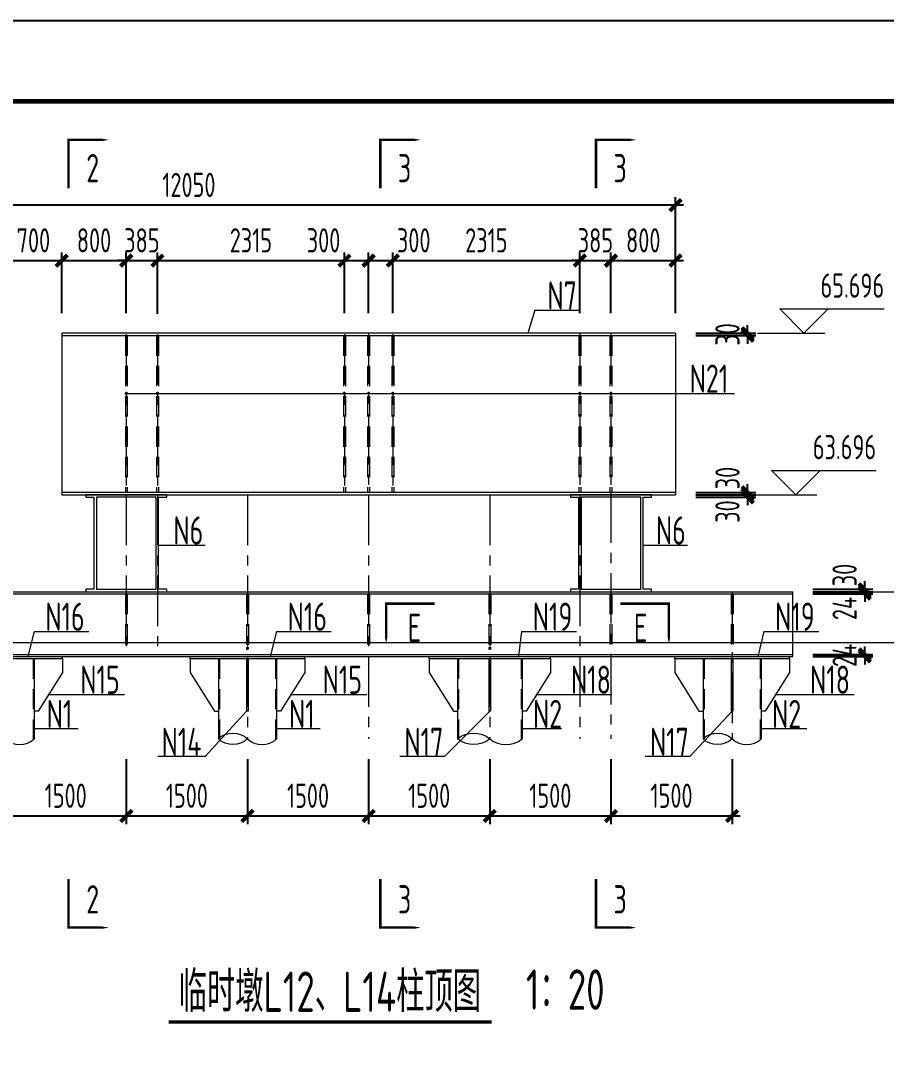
# Model space of a CAD drawing. Extents: x -2876908 to 633791, y -1383861 to 872234.
# Drawn here: x -253958 to -200360, y -1271095 to -1207416 of the extents above; entities that cross this region are included whole.
import ezdxf
from ezdxf.enums import TextEntityAlignment as Align

# ---------------------------------------------------------------- set-up
doc = ezdxf.new("R2010")
doc.units = 0
doc.header["$LTSCALE"] = 5
doc.header["$MEASUREMENT"] = 0
doc.linetypes.add('CENTER', pattern=[2, 1.25, -0.25, 0.25, -0.25])
doc.linetypes.add('DASHED', pattern=[0.75, 0.5, -0.25])
doc.layers.get('0').update_dxf_attribs({"linetype": 'CONTINUOUS', "lineweight": 25})
doc.layers.get('DEFPOINTS').update_dxf_attribs({"color": 35, "linetype": 'CONTINUOUS', "lineweight": 13})
for name, color, linetype, lineweight in [('1粗实线', 1, 'CONTINUOUS', 30), ('3中心线', 6, 'CENTER', 18), ('4虚线', 2, 'DASHED', 18), ('5标注', 3, 'CONTINUOUS', 15), ('6文本', 7, 'CONTINUOUS', 15), ('8轮廓线', 4, 'CONTINUOUS', 15), ('DIM', 3, 'CONTINUOUS', 0), ('HFZT', 5, 'CONTINUOUS', 15), ('REIND', 1, 'CONTINUOUS', 0), ('THIN', 7, 'CONTINUOUS', 0)]:
    doc.layers.add(name, color=color, linetype=linetype, lineweight=lineweight)
doc.layers.add('M_Dim', color=3, linetype='CONTINUOUS')
doc.styles.add('TSSD_Dimension', font='tssdeng.shx', dxfattribs={"width": 0.7, "bigfont": 'hztxt.shx'})
doc.styles.add('TSSD_NORM', font='tssdeng.shx', dxfattribs={"width": 0.7, "bigfont": 'hztxt.shx'})
doc.dimstyles.new('TSSD_100_100', dxfattribs={"dimtxt": 300, "dimasz": 100, "dimexe": 100, "dimexo": 250, "dimgap": 100, "dimtad": 1, "dimdec": 0, "dimzin": 0, "dimdsep": 46, "dimtxsty": 'TSSD_Dimension', "dimblk": 'ARCHTICK', "dimblk1": 'ARCHTICK', "dimblk2": 'ARCHTICK', "dimcen": 0, "dimdle": 100, "dimclrt": 7, "dimadec": 0, "dimazin": 0, "dimtfac": 1, "dimtdec": 0, "dimtix": 1, "dimtmove": 2, "dimatfit": 3, "dimfxl": 1, "dimtolj": 1, "dimtzin": 0, "dimarcsym": 0})

# ---------------------------------------------------------------- blocks, each defined once
blk = doc.blocks.new('施工设计图框')
at = {"color": 7, "linetype": 'Continuous'}
blk.add_lwpolyline([(-395.5, -13.5), (-395.5, 283.5), (24.5, 283.5), (24.5, -13.5), (-395.5, -13.5)], dxfattribs=at)
at = {"layer": '1粗实线', "color": 7, "linetype": 'Continuous', "const_width": 0.6}
blk.add_lwpolyline([(-370.5, -3.5), (-370.5, 273.5), (14.5, 273.5), (14.5, -3.5), (-370.5, -3.5)], dxfattribs=at)
at = {"layer": 'HFZT', "color": 2, "style": 'TSSD_NORM', "width": 0.7}
for tag, height, p in [('比例尺', 2.5, (7.25, 17.5)), ('图号', 2.5, (-20.49, 3.5)), ('日期', 2.5, (7.25, 3.5)), ('图名', 4, (-76.24, 0.75))]:
    blk.add_attdef(tag, text='', height=height, dxfattribs=at).set_placement(p, align=Align.MIDDLE)
blk = doc.blocks.new('_ArchTick')
at = {"color": 0, "linetype": 'ByBlock', "const_width": 0.5}
blk.add_lwpolyline([(-0.71, -0.71), (0.71, 0.71)], dxfattribs=at)
blk = doc.blocks.new('*D1541')
at = {"layer": 'DEFPOINTS', "color": 0, "transparency": 16777216}
for p in [(-254913, -1251872), (-247413, -1251872), (-247413, -1256643)]:
    blk.add_point(p, dxfattribs=at)
at = {"layer": 'DIM', "color": 0, "lineweight": -2, "transparency": 16777216}
for p, q in [((-254913, -1253122), (-254913, -1257143)), ((-247413, -1253122), (-247413, -1257143)), ((-255413, -1256643), (-246913, -1256643))]:
    blk.add_line(p, q, dxfattribs=at)
at = {"layer": 'DIM', "color": 0, "lineweight": -2, "transparency": 16777216, "xscale": 500, "yscale": 500, "zscale": 500, "rotation": 180}
blk.add_blockref('_ArchTick', (-254913, -1256643), dxfattribs=at)
at = {"layer": 'DIM', "color": 0, "lineweight": -2, "transparency": 16777216, "xscale": 500, "yscale": 500, "zscale": 500}
blk.add_blockref('_ArchTick', (-247413, -1256643), dxfattribs=at)
at = {"layer": 'DIM', "color": 7, "transparency": 16777216, "insert": (-251163, -1255393), "char_height": 1500, "attachment_point": 5, "style": 'TSSD_Dimension'}
blk.add_mtext('\\A1;1500', dxfattribs=at)
blk = doc.blocks.new('*D1542')
at = {"layer": 'DEFPOINTS', "color": 0, "transparency": 16777216}
for p in [(-247413, -1251872), (-239913, -1251872), (-239913, -1256643)]:
    blk.add_point(p, dxfattribs=at)
at = {"layer": 'DIM', "color": 0, "lineweight": -2, "transparency": 16777216}
for p, q in [((-247413, -1253122), (-247413, -1257143)), ((-239913, -1253122), (-239913, -1257143)), ((-247913, -1256643), (-239413, -1256643))]:
    blk.add_line(p, q, dxfattribs=at)
at = {"layer": 'DIM', "color": 0, "lineweight": -2, "transparency": 16777216, "xscale": 500, "yscale": 500, "zscale": 500, "rotation": 180}
blk.add_blockref('_ArchTick', (-247413, -1256643), dxfattribs=at)
at = {"layer": 'DIM', "color": 0, "lineweight": -2, "transparency": 16777216, "xscale": 500, "yscale": 500, "zscale": 500}
blk.add_blockref('_ArchTick', (-239913, -1256643), dxfattribs=at)
at = {"layer": 'DIM', "color": 7, "transparency": 16777216, "insert": (-243663, -1255393), "char_height": 1500, "attachment_point": 5, "style": 'TSSD_Dimension'}
blk.add_mtext('\\A1;1500', dxfattribs=at)
blk = doc.blocks.new('*D1543')
at = {"layer": 'DEFPOINTS', "color": 0, "transparency": 16777216}
for p in [(-239913, -1251872), (-232413, -1251872), (-232413, -1256643)]:
    blk.add_point(p, dxfattribs=at)
at = {"layer": 'DIM', "color": 0, "lineweight": -2, "transparency": 16777216}
for p, q in [((-239913, -1253122), (-239913, -1257143)), ((-232413, -1253122), (-232413, -1257143)), ((-240413, -1256643), (-231913, -1256643))]:
    blk.add_line(p, q, dxfattribs=at)
at = {"layer": 'DIM', "color": 0, "lineweight": -2, "transparency": 16777216, "xscale": 500, "yscale": 500, "zscale": 500, "rotation": 180}
blk.add_blockref('_ArchTick', (-239913, -1256643), dxfattribs=at)
at = {"layer": 'DIM', "color": 0, "lineweight": -2, "transparency": 16777216, "xscale": 500, "yscale": 500, "zscale": 500}
blk.add_blockref('_ArchTick', (-232413, -1256643), dxfattribs=at)
at = {"layer": 'DIM', "color": 7, "transparency": 16777216, "insert": (-236163, -1255393), "char_height": 1500, "attachment_point": 5, "style": 'TSSD_Dimension'}
blk.add_mtext('\\A1;1500', dxfattribs=at)
blk = doc.blocks.new('*D1544')
at = {"layer": 'DEFPOINTS', "color": 0, "transparency": 16777216}
for p in [(-232413, -1251872), (-224913, -1251872), (-224913, -1256643)]:
    blk.add_point(p, dxfattribs=at)
at = {"layer": 'DIM', "color": 0, "lineweight": -2, "transparency": 16777216}
for p, q in [((-232413, -1253122), (-232413, -1257143)), ((-224913, -1253122), (-224913, -1257143)), ((-232913, -1256643), (-224413, -1256643))]:
    blk.add_line(p, q, dxfattribs=at)
at = {"layer": 'DIM', "color": 0, "lineweight": -2, "transparency": 16777216, "xscale": 500, "yscale": 500, "zscale": 500, "rotation": 180}
blk.add_blockref('_ArchTick', (-232413, -1256643), dxfattribs=at)
at = {"layer": 'DIM', "color": 0, "lineweight": -2, "transparency": 16777216, "xscale": 500, "yscale": 500, "zscale": 500}
blk.add_blockref('_ArchTick', (-224913, -1256643), dxfattribs=at)
at = {"layer": 'DIM', "color": 7, "transparency": 16777216, "insert": (-228663, -1255393), "char_height": 1500, "attachment_point": 5, "style": 'TSSD_Dimension'}
blk.add_mtext('\\A1;1500', dxfattribs=at)
blk = doc.blocks.new('*D1545')
at = {"layer": 'DEFPOINTS', "color": 0, "transparency": 16777216}
for p in [(-224913, -1251872), (-217413, -1251872), (-217413, -1256643)]:
    blk.add_point(p, dxfattribs=at)
at = {"layer": 'DIM', "color": 0, "lineweight": -2, "transparency": 16777216}
for p, q in [((-224913, -1253122), (-224913, -1257143)), ((-217413, -1253122), (-217413, -1257143)), ((-225413, -1256643), (-216913, -1256643))]:
    blk.add_line(p, q, dxfattribs=at)
at = {"layer": 'DIM', "color": 0, "lineweight": -2, "transparency": 16777216, "xscale": 500, "yscale": 500, "zscale": 500, "rotation": 180}
blk.add_blockref('_ArchTick', (-224913, -1256643), dxfattribs=at)
at = {"layer": 'DIM', "color": 0, "lineweight": -2, "transparency": 16777216, "xscale": 500, "yscale": 500, "zscale": 500}
blk.add_blockref('_ArchTick', (-217413, -1256643), dxfattribs=at)
at = {"layer": 'DIM', "color": 7, "transparency": 16777216, "insert": (-221163, -1255393), "char_height": 1500, "attachment_point": 5, "style": 'TSSD_Dimension'}
blk.add_mtext('\\A1;1500', dxfattribs=at)
blk = doc.blocks.new('*D1546')
at = {"layer": 'DEFPOINTS', "color": 0, "transparency": 16777216}
for p in [(-217413, -1251872), (-209913, -1251872), (-209913, -1256643)]:
    blk.add_point(p, dxfattribs=at)
at = {"layer": 'DIM', "color": 0, "lineweight": -2, "transparency": 16777216}
for p, q in [((-217413, -1253122), (-217413, -1257143)), ((-209913, -1253122), (-209913, -1257143)), ((-217913, -1256643), (-209413, -1256643))]:
    blk.add_line(p, q, dxfattribs=at)
at = {"layer": 'DIM', "color": 0, "lineweight": -2, "transparency": 16777216, "xscale": 500, "yscale": 500, "zscale": 500, "rotation": 180}
blk.add_blockref('_ArchTick', (-217413, -1256643), dxfattribs=at)
at = {"layer": 'DIM', "color": 0, "lineweight": -2, "transparency": 16777216, "xscale": 500, "yscale": 500, "zscale": 500}
blk.add_blockref('_ArchTick', (-209913, -1256643), dxfattribs=at)
at = {"layer": 'DIM', "color": 7, "transparency": 16777216, "insert": (-213663, -1255393), "char_height": 1500, "attachment_point": 5, "style": 'TSSD_Dimension'}
blk.add_mtext('\\A1;1500', dxfattribs=at)
blk = doc.blocks.new('*D1554')
at = {"layer": 'DEFPOINTS', "color": 0, "transparency": 16777216}
for p in [(-213413, -1226767), (-213413, -1226917), (-208950, -1226917)]:
    blk.add_point(p, dxfattribs=at)
at = {"layer": 'DIM', "color": 0, "lineweight": -2, "transparency": 16777216}
for p, q in [((-208950, -1226767), (-208950, -1226267)), ((-212163, -1226767), (-208450, -1226767)), ((-212163, -1226917), (-208450, -1226917)), ((-208950, -1226767), (-208950, -1226917)), ((-208950, -1226917), (-208950, -1227417))]:
    blk.add_line(p, q, dxfattribs=at)
at = {"layer": 'DIM', "color": 0, "lineweight": -2, "transparency": 16777216, "xscale": 500, "yscale": 500, "zscale": 500}
for p, rotation in [((-208950, -1226767), 270), ((-208950, -1226917), 90)]:
    blk.add_blockref('_ArchTick', p, dxfattribs=dict(at, rotation=rotation))
at = {"layer": 'DIM', "color": 7, "transparency": 16777216, "insert": (-210200, -1226842), "char_height": 1500, "attachment_point": 5, "rotation": 90, "style": 'TSSD_Dimension'}
blk.add_mtext('\\A1;30', dxfattribs=at)
blk = doc.blocks.new('*D1555')
at = {"layer": 'DEFPOINTS', "color": 0, "transparency": 16777216}
for p in [(-213413, -1236617), (-213413, -1236767), (-208950, -1236767)]:
    blk.add_point(p, dxfattribs=at)
at = {"layer": 'DIM', "color": 0, "lineweight": -2, "transparency": 16777216}
for p, q in [((-212163, -1236617), (-208450, -1236617)), ((-208950, -1236617), (-208950, -1236117)), ((-208950, -1236617), (-208950, -1236767)), ((-212163, -1236767), (-208450, -1236767)), ((-208950, -1236767), (-208950, -1237267))]:
    blk.add_line(p, q, dxfattribs=at)
at = {"layer": 'DIM', "color": 0, "lineweight": -2, "transparency": 16777216, "xscale": 500, "yscale": 500, "zscale": 500}
for p, rotation in [((-208950, -1236617), 270), ((-208950, -1236767), 90)]:
    blk.add_blockref('_ArchTick', p, dxfattribs=dict(at, rotation=rotation))
at = {"layer": 'DIM', "color": 7, "transparency": 16777216, "insert": (-210200, -1235731), "char_height": 1500, "attachment_point": 5, "rotation": 90, "style": 'TSSD_Dimension'}
blk.add_mtext('\\A1;30', dxfattribs=at)
blk = doc.blocks.new('*D1556')
at = {"layer": 'DEFPOINTS', "color": 0, "transparency": 16777216}
for p in [(-213413, -1236767), (-213413, -1236917), (-208950, -1236917)]:
    blk.add_point(p, dxfattribs=at)
at = {"layer": 'DIM', "color": 0, "lineweight": -2, "transparency": 16777216}
for p, q in [((-208950, -1236767), (-208950, -1236267)), ((-212163, -1236767), (-208450, -1236767)), ((-212163, -1236917), (-208450, -1236917)), ((-208950, -1236767), (-208950, -1236917)), ((-208950, -1236917), (-208950, -1237417))]:
    blk.add_line(p, q, dxfattribs=at)
at = {"layer": 'DIM', "color": 0, "lineweight": -2, "transparency": 16777216, "xscale": 500, "yscale": 500, "zscale": 500}
for p, rotation in [((-208950, -1236767), 270), ((-208950, -1236917), 90)]:
    blk.add_blockref('_ArchTick', p, dxfattribs=dict(at, rotation=rotation))
at = {"layer": 'DIM', "color": 7, "transparency": 16777216, "insert": (-210200, -1237804), "char_height": 1500, "attachment_point": 5, "rotation": 90, "style": 'TSSD_Dimension'}
blk.add_mtext('\\A1;30', dxfattribs=at)
blk = doc.blocks.new('*D1557')
at = {"layer": 'DEFPOINTS', "color": 0, "transparency": 16777216}
for p in [(-206163, -1242617), (-206163, -1242767), (-201700, -1242767)]:
    blk.add_point(p, dxfattribs=at)
at = {"layer": 'DIM', "color": 0, "lineweight": -2, "transparency": 16777216}
for p, q in [((-201700, -1242617), (-201700, -1242117)), ((-204913, -1242617), (-201200, -1242617)), ((-204913, -1242767), (-201200, -1242767)), ((-201700, -1242617), (-201700, -1242767)), ((-201700, -1242767), (-201700, -1243267))]:
    blk.add_line(p, q, dxfattribs=at)
at = {"layer": 'DIM', "color": 0, "lineweight": -2, "transparency": 16777216, "xscale": 500, "yscale": 500, "zscale": 500}
for p, rotation in [((-201700, -1242617), 270), ((-201700, -1242767), 90)]:
    blk.add_blockref('_ArchTick', p, dxfattribs=dict(at, rotation=rotation))
at = {"layer": 'DIM', "color": 7, "transparency": 16777216, "insert": (-202950, -1241731), "char_height": 1500, "attachment_point": 5, "rotation": 90, "style": 'TSSD_Dimension'}
blk.add_mtext('\\A1;30', dxfattribs=at)
blk = doc.blocks.new('*D1553')
at = {"layer": 'DEFPOINTS', "color": 0, "transparency": 16777216}
for p in [(-206163, -1242767), (-206163, -1242887), (-201700, -1242887)]:
    blk.add_point(p, dxfattribs=at)
at = {"layer": 'DIM', "color": 0, "lineweight": -2, "transparency": 16777216}
for p, q in [((-201700, -1242767), (-201700, -1242267)), ((-204913, -1242767), (-201200, -1242767)), ((-204913, -1242887), (-201200, -1242887)), ((-201700, -1242767), (-201700, -1242887)), ((-201700, -1242887), (-201700, -1243387))]:
    blk.add_line(p, q, dxfattribs=at)
at = {"layer": 'DIM', "color": 0, "lineweight": -2, "transparency": 16777216, "xscale": 500, "yscale": 500, "zscale": 500}
for p, rotation in [((-201700, -1242767), 270), ((-201700, -1242887), 90)]:
    blk.add_blockref('_ArchTick', p, dxfattribs=dict(at, rotation=rotation))
at = {"layer": 'DIM', "color": 7, "transparency": 16777216, "insert": (-202950, -1243804), "char_height": 1500, "attachment_point": 5, "rotation": 90, "style": 'TSSD_Dimension'}
blk.add_mtext('\\A1;24', dxfattribs=at)
blk = doc.blocks.new('*D1530')
at = {"layer": 'DEFPOINTS', "color": 0, "transparency": 16777216}
for p in [(-206163, -1246647), (-206163, -1246767), (-201700, -1246767)]:
    blk.add_point(p, dxfattribs=at)
at = {"layer": 'DIM', "color": 0, "lineweight": -2, "transparency": 16777216}
for p, q in [((-201700, -1246647), (-201700, -1246147)), ((-204913, -1246647), (-201200, -1246647)), ((-204913, -1246767), (-201200, -1246767)), ((-201700, -1246647), (-201700, -1246767)), ((-201700, -1246767), (-201700, -1247267))]:
    blk.add_line(p, q, dxfattribs=at)
at = {"layer": 'DIM', "color": 0, "lineweight": -2, "transparency": 16777216, "xscale": 500, "yscale": 500, "zscale": 500}
for p, rotation in [((-201700, -1246647), 270), ((-201700, -1246767), 90)]:
    blk.add_blockref('_ArchTick', p, dxfattribs=dict(at, rotation=rotation))
at = {"layer": 'DIM', "color": 7, "transparency": 16777216, "insert": (-202950, -1246707), "char_height": 1500, "attachment_point": 5, "rotation": 90, "style": 'TSSD_Dimension'}
blk.add_mtext('\\A1;24', dxfattribs=at)
blk = doc.blocks.new('*D1560')
at = {"layer": 'DEFPOINTS', "color": 0, "transparency": 16777216}
for p in [(-251413, -1222269), (-254913, -1226767), (-251413, -1226767)]:
    blk.add_point(p, dxfattribs=at)
at = {"layer": 'DIM', "color": 0, "lineweight": -2, "transparency": 16777216}
for p, q in [((-254913, -1225517), (-254913, -1221769)), ((-251413, -1225517), (-251413, -1221769)), ((-255413, -1222269), (-250913, -1222269))]:
    blk.add_line(p, q, dxfattribs=at)
at = {"layer": 'DIM', "color": 0, "lineweight": -2, "transparency": 16777216, "xscale": 500, "yscale": 500, "zscale": 500, "rotation": 180}
blk.add_blockref('_ArchTick', (-254913, -1222269), dxfattribs=at)
at = {"layer": 'DIM', "color": 0, "lineweight": -2, "transparency": 16777216, "xscale": 500, "yscale": 500, "zscale": 500}
blk.add_blockref('_ArchTick', (-251413, -1222269), dxfattribs=at)
at = {"layer": 'DIM', "color": 7, "transparency": 16777216, "insert": (-253163, -1221019), "char_height": 1500, "attachment_point": 5, "style": 'TSSD_Dimension'}
blk.add_mtext('\\A1;700', dxfattribs=at)
blk = doc.blocks.new('*D1561')
at = {"layer": 'DEFPOINTS', "color": 0, "transparency": 16777216}
for p in [(-247413, -1222269), (-251413, -1226767), (-247413, -1226767)]:
    blk.add_point(p, dxfattribs=at)
at = {"layer": 'DIM', "color": 0, "lineweight": -2, "transparency": 16777216}
for p, q in [((-251413, -1225517), (-251413, -1221769)), ((-247413, -1225517), (-247413, -1221769)), ((-251913, -1222269), (-246913, -1222269))]:
    blk.add_line(p, q, dxfattribs=at)
at = {"layer": 'DIM', "color": 0, "lineweight": -2, "transparency": 16777216, "xscale": 500, "yscale": 500, "zscale": 500, "rotation": 180}
blk.add_blockref('_ArchTick', (-251413, -1222269), dxfattribs=at)
at = {"layer": 'DIM', "color": 0, "lineweight": -2, "transparency": 16777216, "xscale": 500, "yscale": 500, "zscale": 500}
blk.add_blockref('_ArchTick', (-247413, -1222269), dxfattribs=at)
at = {"layer": 'DIM', "color": 7, "transparency": 16777216, "insert": (-249413, -1221019), "char_height": 1500, "attachment_point": 5, "style": 'TSSD_Dimension'}
blk.add_mtext('\\A1;800', dxfattribs=at)
blk = doc.blocks.new('*D1562')
at = {"layer": 'DEFPOINTS', "color": 0, "transparency": 16777216}
for p in [(-233913, -1222269), (-245488, -1226817), (-233913, -1226767)]:
    blk.add_point(p, dxfattribs=at)
at = {"layer": 'DIM', "color": 0, "lineweight": -2, "transparency": 16777216}
for p, q in [((-245488, -1225567), (-245488, -1221769)), ((-233913, -1225517), (-233913, -1221769)), ((-245988, -1222269), (-233413, -1222269))]:
    blk.add_line(p, q, dxfattribs=at)
at = {"layer": 'DIM', "color": 0, "lineweight": -2, "transparency": 16777216, "xscale": 500, "yscale": 500, "zscale": 500, "rotation": 180}
blk.add_blockref('_ArchTick', (-245488, -1222269), dxfattribs=at)
at = {"layer": 'DIM', "color": 0, "lineweight": -2, "transparency": 16777216, "xscale": 500, "yscale": 500, "zscale": 500}
blk.add_blockref('_ArchTick', (-233913, -1222269), dxfattribs=at)
at = {"layer": 'DIM', "color": 7, "transparency": 16777216, "insert": (-239700, -1221019), "char_height": 1500, "attachment_point": 5, "style": 'TSSD_Dimension'}
blk.add_mtext('\\A1;2315', dxfattribs=at)
blk = doc.blocks.new('*D1563')
at = {"layer": 'DEFPOINTS', "color": 0, "transparency": 16777216}
for p in [(-232413, -1222269), (-233913, -1226767), (-232413, -1226767)]:
    blk.add_point(p, dxfattribs=at)
at = {"layer": 'DIM', "color": 0, "lineweight": -2, "transparency": 16777216}
for p, q in [((-233913, -1225517), (-233913, -1221769)), ((-232413, -1225517), (-232413, -1221769)), ((-234413, -1222269), (-231913, -1222269))]:
    blk.add_line(p, q, dxfattribs=at)
at = {"layer": 'DIM', "color": 0, "lineweight": -2, "transparency": 16777216, "xscale": 500, "yscale": 500, "zscale": 500, "rotation": 180}
blk.add_blockref('_ArchTick', (-233913, -1222269), dxfattribs=at)
at = {"layer": 'DIM', "color": 0, "lineweight": -2, "transparency": 16777216, "xscale": 500, "yscale": 500, "zscale": 500}
blk.add_blockref('_ArchTick', (-232413, -1222269), dxfattribs=at)
at = {"layer": 'DIM', "color": 7, "transparency": 16777216, "insert": (-235203, -1221019), "char_height": 1500, "attachment_point": 5, "style": 'TSSD_Dimension'}
blk.add_mtext('\\A1;300', dxfattribs=at)
blk = doc.blocks.new('*D1564')
at = {"layer": 'DEFPOINTS', "color": 0, "transparency": 16777216}
for p in [(-230913, -1222269), (-232413, -1226767), (-230913, -1226767)]:
    blk.add_point(p, dxfattribs=at)
at = {"layer": 'DIM', "color": 0, "lineweight": -2, "transparency": 16777216}
for p, q in [((-232413, -1225517), (-232413, -1221769)), ((-230913, -1225517), (-230913, -1221769)), ((-232913, -1222269), (-230413, -1222269))]:
    blk.add_line(p, q, dxfattribs=at)
at = {"layer": 'DIM', "color": 0, "lineweight": -2, "transparency": 16777216, "xscale": 500, "yscale": 500, "zscale": 500, "rotation": 180}
blk.add_blockref('_ArchTick', (-232413, -1222269), dxfattribs=at)
at = {"layer": 'DIM', "color": 0, "lineweight": -2, "transparency": 16777216, "xscale": 500, "yscale": 500, "zscale": 500}
blk.add_blockref('_ArchTick', (-230913, -1222269), dxfattribs=at)
at = {"layer": 'DIM', "color": 7, "transparency": 16777216, "insert": (-229622, -1221019), "char_height": 1500, "attachment_point": 5, "style": 'TSSD_Dimension'}
blk.add_mtext('\\A1;300', dxfattribs=at)
blk = doc.blocks.new('*D1565')
at = {"layer": 'DEFPOINTS', "color": 0, "transparency": 16777216}
for p in [(-219338, -1222269), (-230913, -1226767), (-219338, -1226767)]:
    blk.add_point(p, dxfattribs=at)
at = {"layer": 'DIM', "color": 0, "lineweight": -2, "transparency": 16777216}
for p, q in [((-230913, -1225517), (-230913, -1221769)), ((-219338, -1225517), (-219338, -1221769)), ((-231413, -1222269), (-218838, -1222269))]:
    blk.add_line(p, q, dxfattribs=at)
at = {"layer": 'DIM', "color": 0, "lineweight": -2, "transparency": 16777216, "xscale": 500, "yscale": 500, "zscale": 500, "rotation": 180}
blk.add_blockref('_ArchTick', (-230913, -1222269), dxfattribs=at)
at = {"layer": 'DIM', "color": 0, "lineweight": -2, "transparency": 16777216, "xscale": 500, "yscale": 500, "zscale": 500}
blk.add_blockref('_ArchTick', (-219338, -1222269), dxfattribs=at)
at = {"layer": 'DIM', "color": 7, "transparency": 16777216, "insert": (-225125, -1221019), "char_height": 1500, "attachment_point": 5, "style": 'TSSD_Dimension'}
blk.add_mtext('\\A1;2315', dxfattribs=at)
blk = doc.blocks.new('*D1547')
at = {"layer": 'DEFPOINTS', "color": 0, "transparency": 16777216}
for p in [(-213413, -1222269), (-217413, -1226767), (-213413, -1226767)]:
    blk.add_point(p, dxfattribs=at)
at = {"layer": 'DIM', "color": 0, "lineweight": -2, "transparency": 16777216}
for p, q in [((-217413, -1225517), (-217413, -1221769)), ((-213413, -1225517), (-213413, -1221769)), ((-217913, -1222269), (-212913, -1222269))]:
    blk.add_line(p, q, dxfattribs=at)
at = {"layer": 'DIM', "color": 0, "lineweight": -2, "transparency": 16777216, "xscale": 500, "yscale": 500, "zscale": 500, "rotation": 180}
blk.add_blockref('_ArchTick', (-217413, -1222269), dxfattribs=at)
at = {"layer": 'DIM', "color": 0, "lineweight": -2, "transparency": 16777216, "xscale": 500, "yscale": 500, "zscale": 500}
blk.add_blockref('_ArchTick', (-213413, -1222269), dxfattribs=at)
at = {"layer": 'DIM', "color": 7, "transparency": 16777216, "insert": (-215413, -1221019), "char_height": 1500, "attachment_point": 5, "style": 'TSSD_Dimension'}
blk.add_mtext('\\A1;800', dxfattribs=at)
blk = doc.blocks.new('*D1566')
at = {"layer": 'DEFPOINTS', "color": 0, "transparency": 16777216}
for p in [(-273663, -1218839), (-273663, -1225517), (-213413, -1225517)]:
    blk.add_point(p, dxfattribs=at)
at = {"layer": 'DIM', "color": 0, "lineweight": -2, "transparency": 16777216}
for p, q in [((-273663, -1224267), (-273663, -1218339)), ((-213413, -1224267), (-213413, -1218339)), ((-212913, -1218839), (-274163, -1218839))]:
    blk.add_line(p, q, dxfattribs=at)
at = {"layer": 'DIM', "color": 0, "lineweight": -2, "transparency": 16777216, "xscale": 500, "yscale": 500, "zscale": 500, "rotation": 180}
blk.add_blockref('_ArchTick', (-273663, -1218839), dxfattribs=at)
at = {"layer": 'DIM', "color": 0, "lineweight": -2, "transparency": 16777216, "xscale": 500, "yscale": 500, "zscale": 500}
blk.add_blockref('_ArchTick', (-213413, -1218839), dxfattribs=at)
at = {"layer": 'DIM', "color": 7, "transparency": 16777216, "insert": (-243538, -1217589), "char_height": 1500, "attachment_point": 5, "style": 'TSSD_Dimension'}
blk.add_mtext('\\A1;12050', dxfattribs=at)
blk = doc.blocks.new('*D1903')
at = {"layer": 'DEFPOINTS', "color": 0, "transparency": 16777216}
for p in [(-245488, -1222269), (-247413, -1225517), (-245488, -1225567)]:
    blk.add_point(p, dxfattribs=at)
at = {"layer": 'DIM', "color": 0, "lineweight": -2, "transparency": 16777216}
for p, q in [((-247413, -1224267), (-247413, -1221769)), ((-245488, -1224317), (-245488, -1221769)), ((-247413, -1222269), (-247913, -1222269)), ((-247413, -1222269), (-245488, -1222269)), ((-245488, -1222269), (-244988, -1222269))]:
    blk.add_line(p, q, dxfattribs=at)
at = {"layer": 'DIM', "color": 0, "lineweight": -2, "transparency": 16777216, "xscale": 500, "yscale": 500, "zscale": 500}
blk.add_blockref('_ArchTick', (-247413, -1222269), dxfattribs=at)
at = {"layer": 'DIM', "color": 0, "lineweight": -2, "transparency": 16777216, "xscale": 500, "yscale": 500, "zscale": 500, "rotation": 180}
blk.add_blockref('_ArchTick', (-245488, -1222269), dxfattribs=at)
at = {"layer": 'DIM', "color": 7, "transparency": 16777216, "insert": (-246450, -1221019), "char_height": 1500, "attachment_point": 5, "style": 'TSSD_Dimension'}
blk.add_mtext('\\A1;385', dxfattribs=at)
blk = doc.blocks.new('*D1904')
at = {"layer": 'DEFPOINTS', "color": 0, "transparency": 16777216}
for p in [(-217413, -1222269), (-219338, -1226767), (-217413, -1226767)]:
    blk.add_point(p, dxfattribs=at)
at = {"layer": 'DIM', "color": 0, "lineweight": -2, "transparency": 16777216}
for p, q in [((-219338, -1225517), (-219338, -1221769)), ((-217413, -1225517), (-217413, -1221769)), ((-219338, -1222269), (-219838, -1222269)), ((-219338, -1222269), (-217413, -1222269)), ((-217413, -1222269), (-216913, -1222269))]:
    blk.add_line(p, q, dxfattribs=at)
at = {"layer": 'DIM', "color": 0, "lineweight": -2, "transparency": 16777216, "xscale": 500, "yscale": 500, "zscale": 500}
blk.add_blockref('_ArchTick', (-219338, -1222269), dxfattribs=at)
at = {"layer": 'DIM', "color": 0, "lineweight": -2, "transparency": 16777216, "xscale": 500, "yscale": 500, "zscale": 500, "rotation": 180}
blk.add_blockref('_ArchTick', (-217413, -1222269), dxfattribs=at)
at = {"layer": 'DIM', "color": 7, "transparency": 16777216, "insert": (-218375, -1221019), "char_height": 1500, "attachment_point": 5, "style": 'TSSD_Dimension'}
blk.add_mtext('\\A1;385', dxfattribs=at)

msp = doc.modelspace()

# ---------------------------------------------------------------- linework, layer by layer
at = {"layer": '3中心线', "ltscale": 500}
for p, q in [((-247412.553, -1226817.468), (-247412.553, -1236617.468)), ((-245487.553, -1226817.468), (-245487.553, -1236617.468)), ((-233912.553, -1226817.468), (-233912.553, -1236617.468)), ((-232412.553, -1226767.468), (-232412.553, -1251871.503)), ((-230912.553, -1226817.468), (-230912.553, -1236617.468)), ((-219337.553, -1226767.468), (-219337.553, -1251871.503)), ((-217412.553, -1226767.468), (-217412.553, -1236617.468)), ((-217412.553, -1236617.468), (-217412.553, -1251871.503)), ((-247412.553, -1236767.468), (-247412.553, -1246767.468)), ((-245487.553, -1236767.468), (-245487.553, -1246767.468)), ((-239912.553, -1236767.468), (-239912.553, -1251871.503)), ((-224912.553, -1236767.468), (-224912.553, -1251871.503)), ((-209912.553, -1242767.468), (-209912.553, -1251871.503))]:
    msp.add_line(p, q, dxfattribs=at)
at = {"layer": '4虚线', "ltscale": 500}
for p, q in [((-247472.553, -1226917.468), (-247472.553, -1236617.468)), ((-247352.553, -1226917.468), (-247352.553, -1236617.468)), ((-245547.553, -1226917.468), (-245547.553, -1236617.468)), ((-245427.553, -1226917.468), (-245427.553, -1236617.468)), ((-233972.553, -1226917.468), (-233972.553, -1236617.468)), ((-233852.553, -1226917.468), (-233852.553, -1236617.468)), ((-232472.553, -1226917.468), (-232472.553, -1236617.468)), ((-232352.553, -1226917.468), (-232352.553, -1236617.468)), ((-230972.553, -1226917.468), (-230972.553, -1236617.468)), ((-230852.553, -1226917.468), (-230852.553, -1236617.468)), ((-219397.553, -1226917.468), (-219397.553, -1236617.468)), ((-219277.553, -1226917.468), (-219277.553, -1236617.468)), ((-217472.553, -1226917.468), (-217472.553, -1236617.468)), ((-217352.553, -1226917.468), (-217352.553, -1236617.468)), ((-247472.553, -1242907.468), (-247472.553, -1246647.468)), ((-247352.553, -1242907.468), (-247352.553, -1246647.468)), ((-239972.553, -1242907.468), (-239972.553, -1246647.468)), ((-239852.553, -1242907.468), (-239852.553, -1246647.468)), ((-232472.553, -1242907.468), (-232472.553, -1246647.468)), ((-232352.553, -1242907.468), (-232352.553, -1246647.468)), ((-224972.553, -1242907.468), (-224972.553, -1246647.468)), ((-224852.553, -1242907.468), (-224852.553, -1246647.468)), ((-217472.553, -1242907.468), (-217472.553, -1246647.468)), ((-217352.553, -1242907.468), (-217352.553, -1246647.468)), ((-209972.553, -1242907.468), (-209972.553, -1246647.468)), ((-209852.553, -1242907.468), (-209852.553, -1246647.468)), ((-253172.553, -1246917.468), (-253172.553, -1251871.503)), ((-241652.553, -1246917.468), (-241652.553, -1251871.503)), ((-238172.553, -1246917.468), (-238172.553, -1251871.503)), ((-226852.553, -1246917.468), (-226852.553, -1251871.503)), ((-222972.553, -1246917.468), (-222972.553, -1251871.503)), ((-211652.553, -1246917.468), (-211652.553, -1251871.503)), ((-208172.553, -1246917.468), (-208172.553, -1251871.503))]:
    msp.add_line(p, q, dxfattribs=at)
at = {"layer": '5标注'}
for p, q in [((-222121.309, -1225344.502), (-222550.086, -1226767.468)), ((-222121.309, -1225344.502), (-219387.203, -1225344.502)), ((-247352.553, -1230488.106), (-209755.47, -1230488.106)), ((-245412.553, -1239884.132), (-242540.772, -1239884.132)), ((-215412.553, -1239884.132), (-212672.315, -1239884.132)), ((-253115.369, -1245220.468), (-253502.867, -1246767.468)), ((-253115.369, -1245220.468), (-249728.027, -1245220.468)), ((-238115.369, -1245220.468), (-238502.867, -1246767.468)), ((-238115.369, -1245220.468), (-234728.027, -1245220.468)), ((-222940.369, -1245220.468), (-223127.867, -1246767.468)), ((-222940.369, -1245220.468), (-219553.027, -1245220.468)), ((-207940.369, -1245220.468), (-208327.867, -1246767.468)), ((-207940.369, -1245220.468), (-204553.027, -1245220.468)), ((-269912.553, -1245903.921), (-197275.438, -1245916.29)), ((-252218.552, -1249121.066), (-247530.583, -1249121.066)), ((-237218.552, -1249121.066), (-232530.583, -1249121.066)), ((-222008.552, -1249121.066), (-217355.583, -1249121.066)), ((-207208.552, -1249121.066), (-202355.583, -1249121.066)), ((-242531.314, -1252971.773), (-239962.553, -1250167.468)), ((-227721.314, -1252971.773), (-224912.553, -1250167.468)), ((-212521.314, -1252971.773), (-209912.553, -1250167.468)), ((-250402.809, -1251242.704), (-253122.553, -1251242.704)), ((-235402.809, -1251242.704), (-238122.553, -1251242.704)), ((-220465.059, -1251242.704), (-222912.553, -1251242.704)), ((-205287.809, -1251242.704), (-208112.553, -1251242.704)), ((-242531.314, -1252971.773), (-245462.247, -1252971.773)), ((-227721.314, -1252971.773), (-230487.247, -1252971.773)), ((-212521.314, -1252971.773), (-215287.247, -1252971.773))]:
    msp.add_line(p, q, dxfattribs=at)
at = {"layer": '5标注', "flags": 128}
for points in [[(-250991.406, -1217799.664, 150, 150, 0), (-250991.406, -1214799.664, 150, 150, 0), (-249491.406, -1214799.664, 350, 0, 0), (-248491.406, -1214799.664, 0, 0, 0)], [(-231687.026, -1217799.664, 150, 150, 0), (-231687.026, -1214799.664, 150, 150, 0), (-230187.026, -1214799.664, 350, 0, 0), (-229187.026, -1214799.664, 0, 0, 0)], [(-218340.062, -1217799.664, 150, 150, 0), (-218340.062, -1214799.664, 150, 150, 0), (-216840.062, -1214799.664, 350, 0, 0), (-215840.062, -1214799.664, 0, 0, 0)], [(-228325.693, -1243506.439, 150, 150, 0), (-231325.693, -1243506.439, 150, 150, 0), (-231325.693, -1245006.439, 350, 0, 0), (-231325.693, -1246006.439, 0, 0, 0)], [(-216826.449, -1243506.439, 150, 150, 0), (-213826.449, -1243506.439, 150, 150, 0), (-213826.449, -1245006.439, 350, 0, 0), (-213826.449, -1246006.439, 0, 0, 0)], [(-250991.406, -1260555.762, 150, 150, 0), (-250991.406, -1263555.762, 150, 150, 0), (-249491.406, -1263555.762, 350, 0, 0), (-248491.406, -1263555.762, 0, 0, 0)], [(-231687.026, -1260555.762, 150, 150, 0), (-231687.026, -1263555.762, 150, 150, 0), (-230187.026, -1263555.762, 350, 0, 0), (-229187.026, -1263555.762, 0, 0, 0)], [(-218340.062, -1260555.762, 150, 150, 0), (-218340.062, -1263555.762, 150, 150, 0), (-216840.062, -1263555.762, 350, 0, 0), (-215840.062, -1263555.762, 0, 0, 0)]]:
    msp.add_lwpolyline(points, format="xyseb", dxfattribs=at)
at = {"layer": '8轮廓线'}
for p, q in [((-213412.553, -1226767.468), (-251412.553, -1226767.468)), ((-251412.553, -1226767.468), (-251412.553, -1236767.468)), ((-251412.553, -1226917.468), (-213412.553, -1226917.468)), ((-213412.553, -1226767.468), (-213412.553, -1236767.468)), ((-213412.553, -1236617.468), (-251412.553, -1236617.468)), ((-251412.553, -1236767.468), (-213412.553, -1236767.468)), ((-273662.553, -1242767.468), (-228662.553, -1242767.468)), ((-273662.553, -1242887.468), (-206162.553, -1242887.468)), ((-228662.553, -1242767.468), (-206162.553, -1242767.468)), ((-206162.553, -1246767.468), (-206162.553, -1242767.468)), ((-273662.553, -1246647.468), (-206162.553, -1246647.468)), ((-273662.553, -1246767.468), (-228862.553, -1246767.468)), ((-258662.553, -1246767.468), (-251222.553, -1246767.468)), ((-251362.553, -1246917.468), (-251362.553, -1246767.468)), ((-243662.553, -1246767.468), (-236222.553, -1246767.468)), ((-243462.553, -1246917.468), (-243462.553, -1246767.468)), ((-236362.553, -1246917.468), (-236362.553, -1246767.468)), ((-228862.553, -1246767.468), (-206162.553, -1246767.468)), ((-228862.553, -1246767.468), (-220962.553, -1246767.468)), ((-228662.553, -1246917.468), (-228662.553, -1246767.468)), ((-221162.553, -1246917.468), (-221162.553, -1246767.468)), ((-213662.553, -1246767.468), (-206162.553, -1246767.468)), ((-213462.553, -1246917.468), (-213462.553, -1246767.468)), ((-206362.553, -1246917.468), (-206362.553, -1246767.468)), ((-251362.553, -1246917.468), (-258462.553, -1246917.468)), ((-253112.553, -1246917.468), (-253112.553, -1251871.503)), ((-251362.553, -1246917.468), (-251362.553, -1247767.468)), ((-236362.553, -1246917.468), (-243462.553, -1246917.468)), ((-243462.553, -1246917.468), (-243462.553, -1247767.468)), ((-241712.553, -1246917.468), (-241712.553, -1251871.503)), ((-239962.553, -1246917.468), (-239962.553, -1250167.468)), ((-239862.553, -1246917.468), (-239862.553, -1250167.468)), ((-238112.553, -1246917.468), (-238112.553, -1251871.503)), ((-236362.553, -1246917.468), (-236362.553, -1247767.468)), ((-221162.553, -1246917.468), (-228662.553, -1246917.468)), ((-228662.553, -1246917.468), (-228662.553, -1247767.468)), ((-226912.553, -1246917.468), (-226912.553, -1251871.503)), ((-224962.553, -1246917.468), (-224962.553, -1250167.468)), ((-224862.553, -1246917.468), (-224862.553, -1250167.468)), ((-222912.553, -1246917.468), (-222912.553, -1251871.503)), ((-221162.553, -1246917.468), (-221162.553, -1247767.468)), ((-206362.553, -1246917.468), (-213462.553, -1246917.468)), ((-213462.553, -1246917.468), (-213462.553, -1247767.468)), ((-211712.553, -1246917.468), (-211712.553, -1251871.503)), ((-209962.553, -1246917.468), (-209962.553, -1250167.468)), ((-209862.553, -1246917.468), (-209862.553, -1250167.468)), ((-208112.553, -1246917.468), (-208112.553, -1251871.503)), ((-206362.553, -1246917.468), (-206362.553, -1247767.468)), ((-251362.553, -1247767.468), (-252862.553, -1250167.468)), ((-243462.553, -1247767.468), (-241962.553, -1250167.468)), ((-236362.553, -1247767.468), (-237862.553, -1250167.468)), ((-228662.553, -1247767.468), (-227162.553, -1250167.468)), ((-221162.553, -1247767.468), (-222662.553, -1250167.468)), ((-213462.553, -1247767.468), (-211962.553, -1250167.468)), ((-206362.553, -1247767.468), (-207862.553, -1250167.468)), ((-252862.553, -1250167.468), (-253112.553, -1250167.468)), ((-241962.553, -1250167.468), (-241712.553, -1250167.468)), ((-239862.553, -1250167.468), (-239962.553, -1250167.468)), ((-237862.553, -1250167.468), (-238112.553, -1250167.468)), ((-227162.553, -1250167.468), (-226912.553, -1250167.468)), ((-224862.553, -1250167.468), (-224962.553, -1250167.468)), ((-222662.553, -1250167.468), (-222912.553, -1250167.468)), ((-211962.553, -1250167.468), (-211712.553, -1250167.468)), ((-209862.553, -1250167.468), (-209962.553, -1250167.468)), ((-207862.553, -1250167.468), (-208112.553, -1250167.468))]:
    msp.add_line(p, q, dxfattribs=at)
for points in [[(-249912.553, -1242767.468), (-244912.553, -1242767.468), (-244912.553, -1242617.468), (-245412.553, -1242617.468), (-245412.553, -1236917.468), (-244912.553, -1236917.468), (-244912.553, -1236767.468), (-249912.553, -1236767.468), (-249912.553, -1236917.468), (-249412.553, -1236917.468), (-249412.553, -1242617.468), (-249912.553, -1242617.468)], [(-249262.553, -1242617.468), (-245562.553, -1242617.468), (-245562.553, -1236917.468), (-249262.553, -1236917.468)], [(-219912.553, -1242767.468), (-214912.553, -1242767.468), (-214912.553, -1242617.468), (-215412.553, -1242617.468), (-215412.553, -1236917.468), (-214912.553, -1236917.468), (-214912.553, -1236767.468), (-219912.553, -1236767.468), (-219912.553, -1236917.468), (-219412.553, -1236917.468), (-219412.553, -1242617.468), (-219912.553, -1242617.468)], [(-219262.553, -1242617.468), (-215562.553, -1242617.468), (-215562.553, -1236917.468), (-219262.553, -1236917.468)]]:
    msp.add_lwpolyline(points, close=True, dxfattribs=at)
at = {"layer": 'M_Dim'}
msp.add_lwpolyline([(-244784.437, -1269393.705, 200, 200, 0), (-224793.524, -1269393.705, 200, 200, 0)], format="xyseb", dxfattribs=at)
at = {"layer": 'REIND', "const_width": 100}
for points in [[(-247462.553, -1230488.106, 1), (-247362.553, -1230488.106, 1)], [(-245537.553, -1230488.106, 1), (-245437.553, -1230488.106, 1)], [(-233962.553, -1230488.106, 1), (-233862.553, -1230488.106, 1)], [(-232462.553, -1230488.106, 1), (-232362.553, -1230488.106, 1)], [(-230962.553, -1230488.106, 1), (-230862.553, -1230488.106, 1)], [(-219387.553, -1230488.106, 1), (-219287.553, -1230488.106, 1)], [(-217462.553, -1230488.106, 1), (-217362.553, -1230488.106, 1)], [(-247462.553, -1245903.921, 1), (-247362.553, -1245903.921, 1)], [(-239962.553, -1246269.822, 1), (-239862.553, -1246269.822, 1)], [(-232462.553, -1245903.921, 1), (-232362.553, -1245903.921, 1)], [(-224962.553, -1246269.822, 1), (-224862.553, -1246269.822, 1)], [(-217462.553, -1245903.921, 1), (-217362.553, -1245903.921, 1)], [(-209962.553, -1245903.921, 1), (-209862.553, -1245903.921, 1)]]:
    msp.add_lwpolyline(points, format="xyb", close=True, dxfattribs=at)
at = {"layer": 'THIN'}
for p, q in [((-205468.443, -1226767.468), (-206968.443, -1225267.468)), ((-206968.443, -1225267.468), (-203968.443, -1225267.468)), ((-205468.443, -1226767.468), (-203968.443, -1225267.468)), ((-203968.443, -1225267.468), (-200502.097, -1225267.468)), ((-208347.808, -1226767.468), (-204176.368, -1226767.468)), ((-205968.443, -1236767.468), (-207468.443, -1235267.468)), ((-207468.443, -1235267.468), (-204468.443, -1235267.468)), ((-205968.443, -1236767.468), (-204468.443, -1235267.468)), ((-204468.443, -1235267.468), (-201002.097, -1235267.468)), ((-208847.808, -1236767.468), (-204676.368, -1236767.468)), ((-201597.808, -1242767.468), (-197426.368, -1242767.468))]:
    msp.add_line(p, q, dxfattribs=at)
for points in [[(-254912.553, -1251871.503, -0.4), (-256712.553, -1251871.503, -0.4), (-254912.553, -1251871.503, 0.4), (-253112.553, -1251871.503, 0.4)], [(-239912.553, -1251871.503, -0.4), (-241712.553, -1251871.503, -0.4), (-239912.553, -1251871.503, 0.4), (-238112.553, -1251871.503, 0.4)], [(-224912.553, -1251871.503, -0.36), (-226912.553, -1251871.503, -0.36), (-224912.553, -1251871.503, 0.36), (-222912.553, -1251871.503, 0.4)], [(-209912.553, -1251871.503, -0.4), (-211712.553, -1251871.503, -0.4), (-209912.553, -1251871.503, 0.4), (-208112.553, -1251871.503, 0.4)]]:
    msp.add_lwpolyline(points, format="xyb", dxfattribs=at)

# ---------------------------------------------------------------- block references
at = {"xscale": 500, "yscale": 500, "zscale": 500}
msp.add_blockref('施工设计图框', (-103755.229, -1349166.468), dxfattribs=at)

# ---------------------------------------------------------------- texts
at = {"layer": '5标注', "color": 7, "char_height": 1750, "style": 'TSSD_NORM'}
for s, insert, attachment_point in [('N7', (-221343.71, -1225312.002), 7), ('N21', (-212539.927, -1230455.606), 7), ('N6', (-244497.279, -1239851.632), 7), ('N6', (-214628.821, -1239851.632), 7), ('N16', (-252427.128, -1245187.968), 7), ('N16', (-237427.128, -1245187.968), 7), ('N19', (-222252.128, -1245187.968), 7), ('N19', (-207252.128, -1245187.968), 7), ('N15', (-250261.493, -1249088.566), 7), ('N15', (-235261.493, -1249088.566), 7), ('N18', (-219886.493, -1249088.566), 7), ('N18', (-205086.493, -1249088.566), 7), ('N1', (-250752.028, -1251210.204), 9), ('N1', (-235752.028, -1251210.204), 9), ('N2', (-220437.028, -1251210.204), 9), ('N2', (-205637.028, -1251210.204), 9), ('N14', (-242763.146, -1252939.273), 9), ('N17', (-227788.146, -1252939.273), 9), ('N17', (-212588.146, -1252939.273), 9)]:
    msp.add_mtext(s, dxfattribs=dict(at, insert=insert, attachment_point=attachment_point))
at = {"layer": '6文本', "style": 'TSSD_NORM', "width": 0.7}
for s, p in [('2', (-249491.406, -1216549.664)), ('3', (-230187.026, -1216549.664)), ('3', (-216840.062, -1216549.664)), ('E', (-229575.693, -1245006.439)), ('E', (-215576.449, -1245006.439)), ('2', (-249491.406, -1261805.762)), ('3', (-230187.026, -1261805.762)), ('3', (-216840.062, -1261805.762))]:
    msp.add_text(s, height=1750, dxfattribs=at).set_placement(p, align=Align.MIDDLE_CENTER)
for s, p in [('临时墩L12、L14柱顶图 ', (-234283.878, -1267390.5)), ('1：20', (-220237.653, -1267390.5))]:
    msp.add_text(s, height=2500, dxfattribs=at).set_placement(p, align=Align.MIDDLE)
at = {"layer": 'DIM', "color": 7, "style": 'TSSD_Dimension', "width": 0.7}
for s, p in [('65.696', (-200502.097, -1225017.468)), ('63.696', (-201002.097, -1235017.468))]:
    msp.add_text(s, height=1500, dxfattribs=at).set_placement(p, align=Align.BOTTOM_RIGHT)

# ---------------------------------------------------------------- dimensions: what is measured, and where the dimension line sits
at = {"layer": 'DIM'}
for base, p1, p2, picture, middle in [((-273662.553, -1218839.026), (-213412.553, -1225517.468), (-273662.553, -1225517.468), '*D1566', (-243537.553, -1217589.026)), ((-251412.553, -1222269.372), (-254912.553, -1226767.468), (-251412.553, -1226767.468), '*D1560', (-253162.553, -1221019.372)), ((-247412.553, -1222269.372), (-251412.553, -1226767.468), (-247412.553, -1226767.468), '*D1561', (-249412.553, -1221019.372)), ((-245487.553, -1222269.372), (-247412.553, -1225517.468), (-245487.553, -1225567.468), '*D1903', (-246450.053, -1221019.372)), ((-233912.553, -1222269.372), (-245487.553, -1226817.468), (-233912.553, -1226767.468), '*D1562', (-239700.053, -1221019.372)), ((-219337.553, -1222269.372), (-230912.553, -1226767.468), (-219337.553, -1226767.468), '*D1565', (-225125.053, -1221019.372)), ((-217412.553, -1222269.372), (-219337.553, -1226767.468), (-217412.553, -1226767.468), '*D1904', (-218375.053, -1221019.372)), ((-213412.553, -1222269.372), (-217412.553, -1226767.468), (-213412.553, -1226767.468), '*D1547', (-215412.553, -1221019.372)), ((-247412.553, -1256642.848), (-254912.553, -1251871.503), (-247412.553, -1251871.503), '*D1541', (-251162.553, -1255392.848)), ((-239912.553, -1256642.848), (-247412.553, -1251871.503), (-239912.553, -1251871.503), '*D1542', (-243662.553, -1255392.848)), ((-232412.553, -1256642.848), (-239912.553, -1251871.503), (-232412.553, -1251871.503), '*D1543', (-236162.553, -1255392.848)), ((-224912.553, -1256642.848), (-232412.553, -1251871.503), (-224912.553, -1251871.503), '*D1544', (-228662.553, -1255392.848)), ((-217412.553, -1256642.848), (-224912.553, -1251871.503), (-217412.553, -1251871.503), '*D1545', (-221162.553, -1255392.848)), ((-209912.553, -1256642.848), (-217412.553, -1251871.503), (-209912.553, -1251871.503), '*D1546', (-213662.553, -1255392.848))]:
    dim = msp.add_linear_dim(base=base, p1=p1, p2=p2, dimstyle='TSSD_100_100', override={"dimtxt": 1500, "dimasz": 500, "dimexe": 500, "dimexo": 1250, "dimgap": 500, "dimlfac": 0.2, "dimdle": 500}, dxfattribs=at)
    dim.commit()
    dim.dimension.update_dxf_attribs({"geometry": picture, "text_midpoint": middle})
for base, p1, p2, picture, middle in [((-232412.553, -1222269.372), (-233912.553, -1226767.468), (-232412.553, -1226767.468), '*D1563', (-235202.937, -1221019.372)), ((-230912.553, -1222269.372), (-232412.553, -1226767.468), (-230912.553, -1226767.468), '*D1564', (-229622.168, -1221019.372))]:
    dim = msp.add_linear_dim(base=base, p1=p1, p2=p2, dimstyle='TSSD_100_100', override={"dimtxt": 1500, "dimasz": 500, "dimexe": 500, "dimexo": 1250, "dimgap": 500, "dimlfac": 0.2, "dimdle": 500}, dxfattribs=at)
    dim.commit()
    dim.dimension.update_dxf_attribs({"geometry": picture, "text_midpoint": middle, "dimtype": 160})
for base, p1, p2, picture, middle in [((-208949.842, -1226917.468), (-213412.553, -1226767.468), (-213412.553, -1226917.468), '*D1554', (-210199.842, -1226842.468)), ((-201699.842, -1246767.468), (-206162.553, -1246647.468), (-206162.553, -1246767.468), '*D1530', (-202949.842, -1246707.468))]:
    dim = msp.add_linear_dim(base=base, p1=p1, p2=p2, angle=90, dimstyle='TSSD_100_100', override={"dimtxt": 1500, "dimasz": 500, "dimexe": 500, "dimexo": 1250, "dimgap": 500, "dimlfac": 0.2, "dimdle": 500}, dxfattribs=at)
    dim.commit()
    dim.dimension.update_dxf_attribs({"geometry": picture, "text_midpoint": middle})
for base, p1, p2, picture, middle in [((-208949.842, -1236767.468), (-213412.553, -1236617.468), (-213412.553, -1236767.468), '*D1555', (-210199.842, -1235730.929)), ((-208949.842, -1236917.468), (-213412.553, -1236767.468), (-213412.553, -1236917.468), '*D1556', (-210199.842, -1237804.006)), ((-201699.842, -1242767.468), (-206162.553, -1242617.468), (-206162.553, -1242767.468), '*D1557', (-202949.842, -1241730.929)), ((-201699.842, -1242887.468), (-206162.553, -1242767.468), (-206162.553, -1242887.468), '*D1553', (-202949.842, -1243804.006))]:
    dim = msp.add_linear_dim(base=base, p1=p1, p2=p2, angle=90, dimstyle='TSSD_100_100', override={"dimtxt": 1500, "dimasz": 500, "dimexe": 500, "dimexo": 1250, "dimgap": 500, "dimlfac": 0.2, "dimdle": 500}, dxfattribs=at)
    dim.commit()
    dim.dimension.update_dxf_attribs({"geometry": picture, "text_midpoint": middle, "dimtype": 160})

doc.saveas('drawing.dxf')
